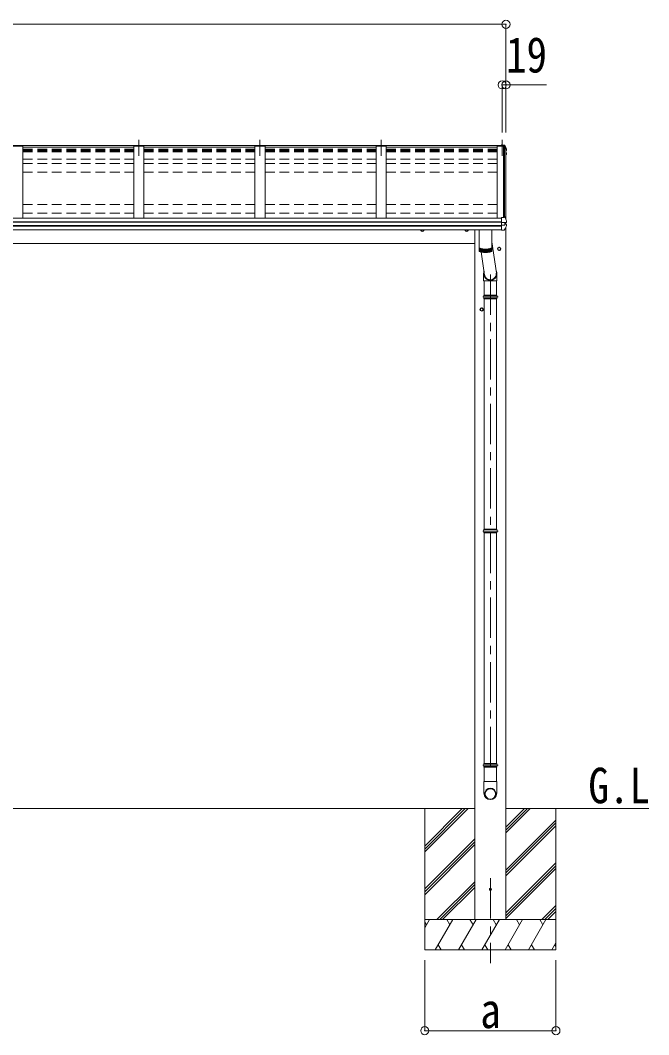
# Model space of a CAD drawing. Units: millimetres at full size, sheet at 1:40; details may follow other scales. Extents: x -11243 to 11243, y -7760 to 7760.
# Drawn here: x -4575 to -1462, y -5134 to -108 of the extents above; entities that cross this region are included whole.
import ezdxf
from ezdxf.enums import TextEntityAlignment as Align

# ---------------------------------------------------------------- set-up
doc = ezdxf.new("R2010")
doc.units = ezdxf.units.MM
doc.header["$LTSCALE"] = 40
doc.header["$PDMODE"] = 32
doc.header["$PDSIZE"] = 40
doc.linetypes.add('CHAIN1', pattern=[8, 5, -1, 1, -1])
doc.linetypes.add('DASHED1', pattern=[1.8, 1.2, -0.6])
for name, color, linetype, lineweight in [('0-0_0', 7, 'Continuous', 9), ('0-1_本体', 5, 'CHAIN1', 9), ('0-3_ELV2', 4, 'Continuous', 9), ('0-6_OTH_LINE', 6, 'Continuous', 9), ('0-7_SHAPE', 4, 'Continuous', 9), ('0-9_OUTLINE', 7, 'Continuous', 9)]:
    doc.layers.add(name, color=color, linetype=linetype, lineweight=lineweight)
doc.styles.add('ＭＳ ゴシック', font='')
doc.styles.get('ＭＳ ゴシック').set_extended_font_data('MS Gothic')

msp = doc.modelspace()

# ---------------------------------------------------------------- linework, layer by layer
at = {"layer": '0-0_0'}
for p, q in [((-2323.15, -4013.59), (-6852.15, -4013.59)), ((-2571.15, -4013.59), (-2571.15, -4713.59)), ((-2571.15, -4199.57), (-2385.17, -4013.59)), ((-2571.15, -4213.71), (-2371.03, -4013.59)), ((-2571.15, -4227.85), (-2356.89, -4013.59)), ((-2571.15, -4015.72), (-2569.02, -4013.59)), ((-1461.53, -4013.59), (-2169.15, -4013.59)), ((-2169.15, -4134.22), (-2048.52, -4013.59)), ((-2169.15, -4120.08), (-2062.66, -4013.59)), ((-2169.15, -4105.94), (-2076.8, -4013.59)), ((-1921.15, -4013.59), (-1921.15, -4713.59)), ((-2169.15, -4318.07), (-1921.15, -4070.07)), ((-2169.15, -4332.21), (-1921.15, -4084.21)), ((-2169.15, -4346.35), (-1921.15, -4098.36)), ((-2571.15, -4411.7), (-2323.15, -4163.7)), ((-2571.15, -4425.84), (-2323.15, -4177.85)), ((-2571.15, -4439.99), (-2323.15, -4191.99)), ((-2169.15, -4530.2), (-1921.15, -4282.2)), ((-2169.15, -4544.34), (-1921.15, -4296.34)), ((-2169.15, -4558.49), (-1921.15, -4310.49)), ((-2510.91, -4563.59), (-2323.15, -4375.83)), ((-2496.77, -4563.59), (-2323.15, -4389.98)), ((-2482.62, -4563.59), (-2323.15, -4404.12)), ((-1990.41, -4563.59), (-1921.15, -4494.33)), ((-1976.27, -4563.59), (-1921.15, -4508.48)), ((-1921.15, -4563.59), (-2571.15, -4563.59)), ((-2571.15, -4603.69), (-2548, -4563.59)), ((-2519.13, -4713.59), (-2432.53, -4563.59)), ((-2447.53, -4589.57), (-2462.53, -4563.59)), ((-2403.66, -4713.59), (-2317.06, -4563.59)), ((-2332.06, -4589.57), (-2347.06, -4563.59)), ((-2288.19, -4713.59), (-2201.59, -4563.59)), ((-2216.59, -4589.57), (-2231.59, -4563.59)), ((-2172.72, -4713.59), (-2086.12, -4563.59)), ((-2101.12, -4589.57), (-2116.12, -4563.59)), ((-2057.25, -4713.59), (-1970.65, -4563.59)), ((-2000.65, -4563.59), (-1985.65, -4589.57)), ((-1962.12, -4563.59), (-1921.15, -4522.62)), ((-2563, -4589.57), (-2571.15, -4575.46)), ((-2571.15, -4713.59), (-1921.15, -4713.59)), ((-2504.13, -4687.61), (-2489.14, -4713.59)), ((-2388.66, -4687.61), (-2373.66, -4713.59)), ((-2273.19, -4687.61), (-2258.19, -4713.59)), ((-2157.72, -4687.61), (-2142.73, -4713.59)), ((-2042.25, -4687.61), (-2027.26, -4713.59)), ((-1941.78, -4713.59), (-1921.15, -4677.85)), ((-1926.78, -4687.61), (-1921.15, -4697.37))]:
    msp.add_line(p, q, dxfattribs=at)
at = {"layer": '0-0_0', "linetype": 'DASHED1'}
msp.add_line((-2169.15, -4563.59), (-2323.15, -4563.59), dxfattribs=at)
at = {"layer": '0-1_本体'}
for p, q in [((-3987.65, -700.61), (-3987.65, -779.86)), ((-3387.65, -700.61), (-3387.65, -779.86)), ((-2787.65, -700.21), (-2787.65, -779.47)), ((-2187.65, -700.21), (-2187.65, -779.47)), ((-2246.15, -1367.69), (-2246.15, -3812.3)), ((-2246.15, -4357.65), (-2246.15, -4778.72))]:
    msp.add_line(p, q, dxfattribs=at)
at = {"layer": '0-3_ELV2'}
for p, q in [((-6987.65, -728.5), (-2187.65, -728.5)), ((-4562.65, -731.77), (-4612.65, -731.77)), ((-4562.65, -731.77), (-4562.65, -1088.03)), ((-4562.65, -737.17), (-4012.65, -737.17)), ((-3962.65, -731.77), (-4012.65, -731.77)), ((-4012.65, -731.77), (-4012.65, -1088.03)), ((-3962.65, -731.77), (-3962.65, -1088.03)), ((-3962.65, -737.17), (-3412.65, -737.17)), ((-3362.65, -731.77), (-3412.65, -731.77)), ((-3412.65, -731.77), (-3412.65, -1088.03)), ((-3362.65, -731.77), (-3362.65, -1088.03)), ((-3362.65, -737.17), (-2812.65, -737.17)), ((-2762.65, -731.77), (-2812.65, -731.77)), ((-2812.65, -731.77), (-2812.65, -1088.03)), ((-2762.65, -731.77), (-2762.65, -1088.03)), ((-2762.65, -737.17), (-2212.65, -737.17)), ((-2175.77, -731.77), (-2212.65, -731.77)), ((-2212.65, -731.77), (-2212.65, -1088.03)), ((-2190.65, -725.63), (-2176.49, -726.41)), ((-2190.65, -728.49), (-2190.65, -725.64)), ((-2187.65, -728.49), (-2190.65, -728.49)), ((-2187.65, -728.49), (-2187.65, -731.72)), ((-2187.65, -731.77), (-2187.65, -728.5)), ((-2187.65, -730.73), (-2176.82, -731.34)), ((-2176.82, -731.72), (-2187.65, -731.72)), ((-2181.35, -1085.45), (-2181.35, -731.77)), ((-2176.82, -731.34), (-2176.45, -728.86)), ((-2176.82, -731.34), (-2176.82, -731.77)), ((-2176.67, -731.55), (-2176.45, -730.07)), ((-2175.47, -731.61), (-2176.67, -731.55)), ((-2168.65, -750.33), (-2175.77, -731.77)), ((-2175.65, -732.09), (-2175.65, -1080.09)), ((-2168.65, -750.33), (-2168.65, -1094.6)), ((-2168.65, -751.36), (-2168.08, -751.25)), ((-2168.65, -751.7), (-2168.08, -751.59)), ((-2167.23, -752.95), (-2168.65, -753.23)), ((-2166.18, -747.66), (-2166.18, -751.68)), ((-2168.65, -765.01), (-2167.51, -765.15)), ((-2168.65, -769.03), (-2166.83, -769.38)), ((-2167.8, -770.72), (-2168.65, -770.55)), ((-2165.82, -766.27), (-2165.81, -766.34)), ((-2165.77, -766.61), (-2165.77, -770.65)), ((-6984.65, -1088.03), (-2190.65, -1088.03)), ((-2190.65, -1148.48), (-2190.65, -1085)), ((-2166.08, -1108.39), (-2166.08, -1101.89)), ((-6984.65, -1107.56), (-2190.65, -1107.56)), ((-6984.65, -1108.46), (-2190.65, -1108.46)), ((-6984.65, -1125.7), (-2190.65, -1125.7)), ((-6984.65, -1127.66), (-2190.65, -1127.66)), ((-6984.65, -1145.69), (-2190.65, -1145.69)), ((-2323.15, -1145.69), (-2323.15, -4563.59)), ((-2190.65, -1110.32), (-2175.86, -1110.41)), ((-2190.65, -1124.17), (-2175.86, -1123.97)), ((-2190.65, -1148.48), (-2179.06, -1147.85)), ((-2178.27, -1147.39), (-2178.28, -1147.41)), ((-2174.2, -1110.32), (-2167.82, -1109.53)), ((-2173.65, -1110.25), (-2173.65, -1124.05)), ((-2173.65, -1118.04), (-2166.42, -1119.44)), ((-2169.15, -1133.1), (-2169.15, -4563.59)), ((-2168.65, -1109.63), (-2168.65, -1119.01)), ((-2166.94, -1109.38), (-2166.95, -1109.38)), ((-2166.94, -1109.38), (-2166.88, -1109.37)), ((-2165.61, -1126.95), (-2165.61, -1120.42)), ((-6852.15, -1213.59), (-2323.15, -1213.59))]:
    msp.add_line(p, q, dxfattribs=at)
at = {"layer": '0-3_ELV2', "linetype": 'DASHED1'}
for p, q in [((-4562.65, -747.29), (-4012.65, -747.29)), ((-4562.65, -752.14), (-4012.65, -752.14)), ((-4562.65, -753.67), (-4012.65, -753.67)), ((-3962.65, -747.29), (-3412.65, -747.29)), ((-3962.65, -752.14), (-3412.65, -752.14)), ((-3962.65, -753.67), (-3412.65, -753.67)), ((-3362.65, -747.29), (-2812.65, -747.29)), ((-3362.65, -752.14), (-2812.65, -752.14)), ((-3362.65, -753.67), (-2812.65, -753.67)), ((-2762.65, -747.29), (-2212.65, -747.29)), ((-2762.65, -752.14), (-2212.65, -752.14)), ((-2762.65, -753.67), (-2212.65, -753.67)), ((-4562.65, -755.63), (-4012.65, -755.63)), ((-4562.65, -759.4), (-4012.65, -759.4)), ((-4562.65, -796.71), (-4012.65, -796.71)), ((-3962.65, -755.63), (-3412.65, -755.63)), ((-3962.65, -759.4), (-3412.65, -759.4)), ((-3962.65, -796.71), (-3412.65, -796.71)), ((-3362.65, -755.63), (-2812.65, -755.63)), ((-3362.65, -759.4), (-2812.65, -759.4)), ((-3362.65, -796.71), (-2812.65, -796.71)), ((-2762.65, -755.63), (-2212.65, -755.63)), ((-2762.65, -759.4), (-2212.65, -759.4)), ((-2762.65, -796.71), (-2212.65, -796.71)), ((-4562.65, -817.87), (-4012.65, -817.87)), ((-3962.65, -817.87), (-3412.65, -817.87)), ((-3362.65, -817.87), (-2812.65, -817.87)), ((-2762.65, -817.87), (-2212.65, -817.87)), ((-4562.65, -860.38), (-4012.65, -860.38)), ((-3962.65, -860.38), (-3412.65, -860.38)), ((-3362.65, -860.38), (-2812.65, -860.38)), ((-2762.65, -860.38), (-2212.65, -860.38)), ((-4562.65, -1020.66), (-4012.65, -1020.66)), ((-3962.65, -1020.66), (-3412.65, -1020.66)), ((-3362.65, -1020.66), (-2812.65, -1020.66)), ((-2762.65, -1020.66), (-2212.65, -1020.66)), ((-4562.65, -1063.17), (-4012.65, -1063.17)), ((-3962.65, -1063.17), (-3412.65, -1063.17)), ((-3362.65, -1063.17), (-2812.65, -1063.17)), ((-2762.65, -1063.17), (-2212.65, -1063.17))]:
    msp.add_line(p, q, dxfattribs=at)
at = {"layer": '0-3_ELV2'}
for points in [[(-2190.65, -728.07), (-2176.45, -728.86), (-2176.45, -730.07), (-2175.33, -730.12)], [(-2176.75, -731.77), (-2176.67, -731.2), (-2176.67, -731.55)], [(-2173.84, -727.61), (-2169.6, -738.23), (-2166.25, -747.17), (-2166.19, -747.44), (-2166.18, -747.5)], [(-2173.84, -731.18), (-2172.85, -733.67), (-2171.86, -736.17), (-2170.89, -738.67), (-2169.94, -741.18), (-2169, -743.69), (-2168.07, -746.2), (-2167.15, -748.72), (-2166.25, -751.25)], [(-2166.18, -747.5), (-2166.18, -747.61), (-2166.18, -747.67)], [(-2165.94, -771.3), (-2167.41, -773.84), (-2168.65, -775.96)], [(-2165.81, -766.29), (-2165.78, -766.46), (-2165.78, -766.6)], [(-2190.65, -1085), (-2176.65, -1085.68), (-2176.65, -1080.03), (-2174.89, -1080.13)], [(-2174.01, -1080.75), (-2172.98, -1083.33), (-2171.95, -1085.92), (-2170.95, -1088.51), (-2169.96, -1091.11), (-2168.98, -1093.71), (-2168.02, -1096.32), (-2167.07, -1098.93), (-2166.13, -1101.55)], [(-2166.13, -1101.55), (-2166.08, -1101.76), (-2166.08, -1101.89)], [(-2583.64, -1153.39), (-2590.14, -1149.63), (-2590.14, -1145.69)], [(-2583.64, -1153.39), (-2577.14, -1149.63), (-2577.14, -1145.69)], [(-2363.65, -1153.39), (-2370.15, -1149.63), (-2370.15, -1145.69)], [(-2363.65, -1153.39), (-2357.15, -1149.63), (-2357.15, -1145.69)], [(-2174.2, -1110.32), (-2174.45, -1110.35), (-2174.6, -1110.36)], [(-2169.42, -1109.61), (-2168.19, -1109.57), (-2166.95, -1109.38)], [(-2202.15, -1248.39), (-2208.65, -1244.63), (-2208.65, -1237.13), (-2202.15, -1233.38)], [(-2202.15, -1248.39), (-2195.65, -1244.63), (-2195.65, -1237.13), (-2202.15, -1233.38)], [(-2289.15, -1548.39), (-2295.65, -1544.63), (-2295.65, -1537.13), (-2289.15, -1533.38)], [(-2289.15, -1548.39), (-2282.65, -1544.63), (-2282.65, -1537.13), (-2289.15, -1533.38)]]:
    msp.add_lwpolyline(points, dxfattribs=at)
for centre, radius in [((-2202.15, -1240.88), 8.5), ((-2202.15, -1240.88), 7.7), ((-2202.15, -1240.88), 6.5), ((-2289.15, -1540.88), 8.5), ((-2289.15, -1540.88), 7.7), ((-2289.15, -1540.88), 6.5), ((-2246.15, -4413.59), 5)]:
    msp.add_circle(centre, radius, dxfattribs=at)
for centre, radius, start, end in [((-2176.07, -728.99), 2.62, 31.83445, 99.24), ((-2175.49, -731.91), 0.3, 21.99494, 87.04231), ((-2175.42, -731.82), 1.7, 22.00225, 87.0423), ((-2637.58, -918.18), 498.52, 19.56907, 21.95354), ((-2168.14, -750.95), 0.3, 280.95393, 327.06409), ((-2168.14, -751.3), 0.299, 280.88931, 19.51522), ((-2167.47, -751.68), 1.3, 280.88938, 19.44863), ((-2600.41, -522.4), 499.04, 329.90411, 330.14673), ((-2600.41, -522.75), 499.04, 329.90411, 330.14673), ((-2167.85, -771.01), 0.299, 330.19129, 79.12168), ((-2167.53, -767.49), 2.32, 60.30373, 87.34859), ((-2167.08, -766.56), 1.3, 10.02543, 80.23195), ((-2167.07, -770.65), 1.3, 330.27138, 79.1216), ((-2174.94, -1081.13), 1, 22.05378, 87.04045), ((-2583.64, -1145.88), 8.5, 178.68472, 1.31528), ((-2583.64, -1145.88), 7.7, 178.54804, 1.45196), ((-2583.64, -1145.88), 6.5, 178.27976, 1.72024), ((-2363.65, -1145.88), 8.5, 178.68482, 1.31518), ((-2363.65, -1145.88), 7.7, 178.54815, 1.45185), ((-2363.65, -1145.88), 6.5, 178.27991, 1.72009), ((-2179.12, -1146.85), 1, 273.10735, 326.38063), ((-2560.55, -893.24), 459.05, 326.38357, 329.32444), ((-2173.31, -1107.69), 16.37, 265.48312, 268.58725), ((-2167.08, -1108.39), 1, 281.45361, 0), ((-2166.6, -1120.42), 0.998, 0.05121, 79.086), ((-2166.61, -1126.95), 1, 329.32149, 0)]:
    msp.add_arc(centre, radius, start, end, dxfattribs=at)
for centre, major_axis, ratio, start_param, end_param in [((-2174.5, -1102.8), (-9.96, -2.12), 0.734427, 1.2806875, 1.4059912), ((-2174.5, -1131.57), (-9.97, 1.96), 0.736539, 4.8664216, 4.9917253), ((-2174.65, -1123.85), (-1, 0.195), 0.067217, 2.8005545, 3.1546872)]:
    msp.add_ellipse(centre, major_axis=major_axis, ratio=ratio, start_param=start_param, end_param=end_param, dxfattribs=at)
at = {"layer": '0-6_OTH_LINE'}
for p, q in [((-7006.65, -128.5), (-2168.65, -128.5)), ((-2168.65, -128.5), (-2168.65, -663.96)), ((-2187.65, -428.5), (-2187.65, -663.96)), ((-2187.65, -428.5), (-2168.65, -428.5)), ((-2168.65, -428.5), (-2168.65, -663.96)), ((-2168.65, -428.5), (-1968.43, -428.5)), ((-2571.15, -5113.57), (-2571.15, -4763.59)), ((-1921.15, -5113.57), (-1921.15, -4763.59)), ((-2571.15, -5113.57), (-1921.15, -5113.57))]:
    msp.add_line(p, q, dxfattribs=at)
for p in [(-2168.65, -128.5), (-2187.65, -428.5), (-2168.65, -428.5), (-2571.15, -5113.57), (-1921.15, -5113.57)]:
    msp.add_point(p, dxfattribs=at)
at = {"layer": '0-9_OUTLINE'}
for p, q in [((-2302.15, -1145.69), (-2302.15, -1233.79)), ((-2238.15, -1233.79), (-2238.15, -1145.69)), ((-2302.15, -1234.76), (-2302.15, -1250.21)), ((-2301.56, -1251.76), (-2301.56, -1236.31)), ((-2300.33, -1237.5), (-2300.33, -1252.95)), ((-2298.52, -1254.04), (-2298.52, -1238.59)), ((-2296.15, -1239.58), (-2296.15, -1255.04)), ((-2293.28, -1255.93), (-2293.28, -1240.48)), ((-2289.96, -1256.71), (-2289.96, -1241.26)), ((-2286.26, -1241.91), (-2286.26, -1257.36)), ((-2282.25, -1242.42), (-2282.25, -1257.88)), ((-2278.01, -1242.78), (-2278.01, -1258.24)), ((-2273.61, -1242.99), (-2273.61, -1258.44)), ((-2269.15, -1243.03), (-2269.15, -1258.49)), ((-2264.71, -1242.91), (-2264.71, -1258.37)), ((-2260.38, -1242.64), (-2260.38, -1258.09)), ((-2256.24, -1242.21), (-2256.24, -1257.67)), ((-2252.37, -1241.64), (-2252.37, -1257.09)), ((-2248.85, -1240.93), (-2248.85, -1256.39)), ((-2245.75, -1240.11), (-2245.75, -1255.57)), ((-2243.13, -1239.19), (-2243.13, -1254.65)), ((-2241.03, -1238.19), (-2241.03, -1253.64)), ((-2239.5, -1237.14), (-2239.5, -1252.59)), ((-2238.15, -1206.56), (-2216.5, -1359.79)), ((-2238.15, -1250.21), (-2238.15, -1234.76)), ((-2291.85, -1256.3), (-2274.51, -1371.43)), ((-2279.54, -1367.18), (-2279.54, -1398.76)), ((-2213.54, -1398.76), (-2279.54, -1398.76)), ((-2276.15, -1398.76), (-2276.15, -1469.64)), ((-2216.15, -1398.76), (-2216.15, -1469.64)), ((-2213.54, -1367.59), (-2213.54, -1398.76)), ((-2284.15, -1478.64), (-2208.15, -1478.64)), ((-2278.75, -1471.64), (-2213.55, -1471.64)), ((-2278.75, -1485.64), (-2213.55, -1485.64)), ((-2278.15, -1469.64), (-2214.15, -1469.64)), ((-2278.15, -1469.64), (-2278.15, -1471.64)), ((-2278.15, -1485.64), (-2278.15, -1487.64)), ((-2278.15, -1487.64), (-2214.15, -1487.64)), ((-2276.15, -1487.64), (-2276.15, -2629.61)), ((-2216.15, -1487.64), (-2216.15, -2629.61)), ((-2214.15, -1469.64), (-2214.15, -1471.64)), ((-2214.15, -1485.64), (-2214.15, -1487.64)), ((-2284.15, -2638.61), (-2208.15, -2638.61)), ((-2278.75, -2631.61), (-2213.55, -2631.61)), ((-2278.75, -2645.61), (-2213.55, -2645.61)), ((-2278.15, -2629.61), (-2214.15, -2629.61)), ((-2278.15, -2629.61), (-2278.15, -2631.61)), ((-2278.15, -2645.61), (-2278.15, -2647.61)), ((-2278.15, -2647.61), (-2214.15, -2647.61)), ((-2276.15, -2647.61), (-2276.15, -3789.58)), ((-2216.15, -2647.61), (-2216.15, -3789.58)), ((-2214.15, -2629.61), (-2214.15, -2631.61)), ((-2214.15, -2645.61), (-2214.15, -2647.61)), ((-2284.15, -3798.58), (-2208.15, -3798.58)), ((-2278.75, -3791.58), (-2213.55, -3791.58)), ((-2278.75, -3805.58), (-2213.55, -3805.58)), ((-2278.15, -3789.58), (-2214.15, -3789.58)), ((-2278.15, -3789.58), (-2278.15, -3791.58)), ((-2278.15, -3805.58), (-2278.15, -3807.58)), ((-2278.15, -3807.58), (-2214.15, -3807.58)), ((-2276.15, -3807.58), (-2276.15, -3878.58)), ((-2216.15, -3807.58), (-2216.15, -3878.58)), ((-2214.15, -3789.58), (-2214.15, -3791.58)), ((-2214.15, -3805.58), (-2214.15, -3807.58)), ((-2214.3, -3878.58), (-2278, -3878.58)), ((-2278, -3878.58), (-2278, -3937.85)), ((-2214.3, -3878.58), (-2214.3, -3937.85))]:
    msp.add_line(p, q, dxfattribs=at)
for points in [[(-2302.15, -1233.79), (-2302.15, -1233.93), (-2302.04, -1234.49), (-2301.78, -1235.05), (-2301.38, -1235.6), (-2300.84, -1236.14), (-2300.16, -1236.67), (-2299.34, -1237.19), (-2298.39, -1237.69), (-2297.31, -1238.17), (-2296.1, -1238.64), (-2294.78, -1239.08), (-2293.34, -1239.5), (-2291.8, -1239.89), (-2290.16, -1240.25), (-2288.43, -1240.59), (-2286.62, -1240.89), (-2284.73, -1241.17), (-2282.77, -1241.4), (-2280.76, -1241.61), (-2278.69, -1241.77), (-2276.59, -1241.9), (-2274.46, -1242), (-2272.31, -1242.06), (-2270.15, -1242.07)], [(-2302.1, -1234.27), (-2302.11, -1234.34), (-2302.15, -1234.9), (-2302.04, -1235.46), (-2301.78, -1236.01), (-2301.38, -1236.56), (-2300.84, -1237.1), (-2300.16, -1237.63), (-2299.34, -1238.15), (-2298.39, -1238.65), (-2297.31, -1239.14), (-2296.1, -1239.6), (-2294.78, -1240.05), (-2293.34, -1240.46), (-2291.8, -1240.86), (-2290.16, -1241.22), (-2288.43, -1241.56), (-2286.62, -1241.86), (-2284.73, -1242.13), (-2282.77, -1242.37), (-2280.76, -1242.57), (-2278.69, -1242.74), (-2276.59, -1242.87), (-2274.46, -1242.96), (-2272.31, -1243.02), (-2270.15, -1243.04)], [(-2302.15, -1250.21), (-2302.15, -1250.35), (-2302.04, -1250.91), (-2301.78, -1251.47), (-2301.38, -1252.02), (-2300.84, -1252.56), (-2300.16, -1253.09), (-2299.34, -1253.61), (-2298.39, -1254.11), (-2297.31, -1254.59), (-2296.1, -1255.06), (-2294.78, -1255.5), (-2293.34, -1255.92), (-2291.8, -1256.31), (-2290.16, -1256.68), (-2288.43, -1257.01), (-2286.62, -1257.31), (-2284.73, -1257.59), (-2282.77, -1257.82), (-2280.76, -1258.03), (-2278.69, -1258.19), (-2276.59, -1258.33), (-2274.46, -1258.42), (-2272.31, -1258.48), (-2270.15, -1258.49)], [(-2300.44, -1236.46), (-2300, -1236.92), (-2299.36, -1237.44), (-2298.58, -1237.95), (-2297.67, -1238.45), (-2296.64, -1238.93), (-2295.48, -1239.38), (-2294.2, -1239.82), (-2292.81, -1240.23), (-2291.31, -1240.62), (-2289.71, -1240.98), (-2288.03, -1241.31), (-2286.26, -1241.61), (-2284.41, -1241.88), (-2282.5, -1242.12), (-2280.53, -1242.32), (-2278.51, -1242.48), (-2276.46, -1242.61), (-2274.37, -1242.71), (-2272.27, -1242.76), (-2270.15, -1242.78)], [(-2270.15, -1242.07), (-2267.99, -1242.06), (-2265.84, -1242), (-2263.71, -1241.9), (-2261.61, -1241.77), (-2259.54, -1241.61), (-2257.53, -1241.4), (-2255.57, -1241.17), (-2253.68, -1240.89), (-2251.87, -1240.59), (-2250.14, -1240.25), (-2248.5, -1239.89), (-2246.96, -1239.5), (-2245.52, -1239.08), (-2244.2, -1238.64), (-2242.99, -1238.17), (-2241.91, -1237.69), (-2240.96, -1237.19), (-2240.14, -1236.67), (-2239.46, -1236.14), (-2238.92, -1235.6), (-2238.52, -1235.05), (-2238.26, -1234.49), (-2238.15, -1233.93), (-2238.15, -1233.79)], [(-2270.15, -1243.04), (-2267.99, -1243.02), (-2265.84, -1242.96), (-2263.71, -1242.87), (-2261.61, -1242.74), (-2259.54, -1242.57), (-2257.53, -1242.37), (-2255.57, -1242.13), (-2253.68, -1241.86), (-2251.87, -1241.56), (-2250.14, -1241.22), (-2248.5, -1240.86), (-2246.96, -1240.46), (-2245.52, -1240.05), (-2244.2, -1239.6), (-2242.99, -1239.14), (-2241.91, -1238.65), (-2240.96, -1238.15), (-2240.14, -1237.63), (-2239.46, -1237.1), (-2238.92, -1236.56), (-2238.52, -1236.01), (-2238.26, -1235.46), (-2238.15, -1234.9), (-2238.19, -1234.34), (-2238.2, -1234.27)], [(-2270.15, -1242.78), (-2268.03, -1242.76), (-2265.93, -1242.71), (-2263.84, -1242.61), (-2261.79, -1242.48), (-2259.77, -1242.32), (-2257.8, -1242.12), (-2255.89, -1241.88), (-2254.04, -1241.61), (-2252.27, -1241.31), (-2250.59, -1240.98), (-2248.99, -1240.62), (-2247.49, -1240.23), (-2246.1, -1239.82), (-2244.82, -1239.38), (-2243.66, -1238.93), (-2242.63, -1238.45), (-2241.72, -1237.95), (-2240.94, -1237.44), (-2240.3, -1236.92), (-2239.85, -1236.46)], [(-2270.15, -1258.49), (-2267.99, -1258.48), (-2265.84, -1258.42), (-2263.71, -1258.33), (-2261.61, -1258.19), (-2259.54, -1258.03), (-2257.53, -1257.82), (-2255.57, -1257.59), (-2253.68, -1257.31), (-2251.87, -1257.01), (-2250.14, -1256.68), (-2248.5, -1256.31), (-2246.96, -1255.92), (-2245.52, -1255.5), (-2244.2, -1255.06), (-2242.99, -1254.59), (-2241.91, -1254.11), (-2240.96, -1253.61), (-2240.14, -1253.09), (-2239.46, -1252.56), (-2238.92, -1252.02), (-2238.52, -1251.47), (-2238.26, -1250.91), (-2238.15, -1250.35), (-2238.15, -1250.21)]]:
    msp.add_lwpolyline(points, dxfattribs=at)
for centre, radius, start, end in [((-2251.9, -1478.64), 27.75, 165.38919, 194.61079), ((-2240.4, -1478.64), 27.75, 0, 14.61083), ((-2240.4, -1478.64), 27.75, 345.38917, 0), ((-2251.9, -2638.61), 27.75, 165.38919, 194.61079), ((-2240.4, -2638.61), 27.75, 0, 14.61083), ((-2240.4, -2638.61), 27.75, 345.38917, 0), ((-2251.9, -3798.58), 27.75, 165.38919, 194.61079), ((-2240.4, -3798.58), 27.75, 0, 14.61083), ((-2240.4, -3798.58), 27.75, 345.38917, 0), ((-2247, -3937.85), 31, 180, 270), ((-2245.3, -3937.85), 31, 270, 0)]:
    msp.add_arc(centre, radius, start, end, dxfattribs=at)
for centre, major_axis, ratio, start_param, end_param in [((-2246.54, -1364.08), (-33, -3.09), 0.972144, 5.8034438, 9.8593375), ((-2246.47, -1364.08), (-2.75, 29.4), 0.995638, 1.5707963, 4.7150999)]:
    msp.add_ellipse(centre, major_axis=major_axis, ratio=ratio, start_param=start_param, end_param=end_param, dxfattribs=at)
for major_axis in [(-28.29, 0), (-25.83, 0)]:
    msp.add_ellipse((-2246.15, -3940.67), major_axis=major_axis, ratio=0.996195, dxfattribs=at)

# ---------------------------------------------------------------- texts
at = {"layer": '0-6_OTH_LINE', "color": 7, "style": 'ＭＳ ゴシック', "width": 0.85}
for s, p in [('19', (-2168.75, -420.08)), ('a', (-2296.15, -5153.57))]:
    msp.add_text(s, height=176, dxfattribs=at).set_placement(p, align=Align.BOTTOM_LEFT)
at = {"layer": '0-7_SHAPE', "color": 7, "style": 'ＭＳ ゴシック', "width": 0.85}
msp.add_text('G.L', height=176, dxfattribs=at).set_placement((-1760.55, -4039.88), align=Align.BOTTOM_LEFT)

doc.saveas('drawing.dxf')
